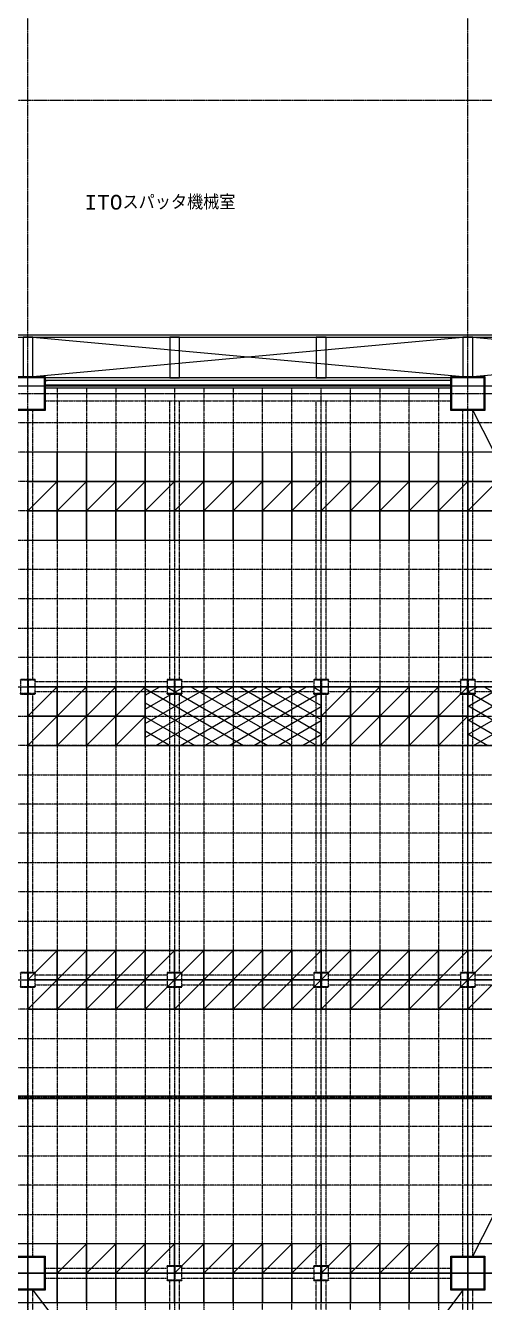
# Model space of a CAD drawing. Extents: x 73996 to 686888, y -9729 to 263202.
# Drawn here: x 300876 to 310266, y 198602 to 224733 of the extents above; entities that cross this region are included whole.
import ezdxf
from ezdxf.enums import TextEntityAlignment as Align

# ---------------------------------------------------------------- set-up
doc = ezdxf.new("R2010")
doc.units = 0
doc.header["$LTSCALE"] = 20
doc.linetypes.add('Data Center Layout_L20$0$CENTER', pattern=[2, 1.25, -0.25, 0.25, -0.25])
doc.linetypes.add('Data Center Layout_L20$0$DOTK1', pattern=[0.1, 0.05, -0.05])
for name, color, linetype, lineweight in [('Data Center Layout_L20$0$$ALDG', 252, 'Data Center Layout_L20$0$DOTK1', 0), ('Data Center Layout_L20$0$$ALDG-P', 252, 'Continuous', 0), ('Data Center Layout_L20$0$$AREA-RC', 252, 'Continuous', 0), ('Data Center Layout_L20$0$$OOBIKI', 252, 'Data Center Layout_L20$0$DOTK1', 0), ('Data Center Layout_L20$0$ARC', 252, 'Continuous', 0), ('Data Center Layout_L20$0$H-SIN', 252, 'Data Center Layout_L20$0$CENTER', 9), ('Data Center Layout_L20$0$HOJO1', 252, 'Continuous', 0)]:
    doc.layers.add(name, color=color, linetype=linetype, lineweight=lineweight)
doc.styles.add('Data Center Layout_L20$0$ATS', font='monotxt', dxfattribs={"bigfont": 'BIGFONT'})
pattern_1 = [(30, (275940.24, 28654.4), (-125, 216.50635), []), (330, (275940.24, 28654.4), (125, 216.50635), [])]

# ---------------------------------------------------------------- blocks, each defined once
blk = doc.blocks.new('Data Center Layout_L20$0$BLANK')
blk.add_lwpolyline([(0, 0), (600, 0), (600, 600), (0, 600)], close=True)
blk = doc.blocks.new('Data Center Layout_L20$0$45%-AL-G')
blk.add_line((600, 600), (0, 0))
blk.add_lwpolyline([(0, 0), (600, 0), (600, 600), (0, 600)], close=True)
blk = doc.blocks.new('Data Center Layout_L20$0$A$C80dc7663')
at = {"layer": 'Data Center Layout_L20$0$$ALDG-P', "linetype": 'Data Center Layout_L20$0$DOTK1'}
h = blk.add_hatch(dxfattribs=at)
h.set_pattern_fill('EXP', color=256, scale=100, style=0)
h.set_pattern_definition(pattern_1)
h.paths.add_polyline_path([(345340.24, 176845.59), (348940.24, 176845.59), (348940.24, 178045.59), (345340.24, 178045.59)])
h = blk.add_hatch(dxfattribs=at)
h.set_pattern_fill('EXP', color=256, scale=100, style=0)
h.set_pattern_definition(pattern_1)
h.paths.add_polyline_path([(351940.24, 176845.59), (355540.24, 176845.59), (355540.24, 178045.59), (351940.24, 178045.59)])
at = {"layer": 'Data Center Layout_L20$0$$ALDG'}
for p, q in [((343290.24, 184045.59), (351590.24, 184045.59)), ((343540.24, 184153.09), (343540.24, 148395.59)), ((344140.24, 184153.09), (344140.24, 148395.59)), ((344740.24, 184153.09), (344740.24, 148395.59)), ((345340.24, 184153.09), (345340.24, 148395.59)), ((345940.24, 184153.09), (345940.24, 148395.59)), ((346540.24, 184153.09), (346540.24, 148410.59)), ((347140.24, 184153.09), (347140.24, 148410.59)), ((347740.24, 148395.59), (347740.24, 184153.09)), ((348340.24, 148395.59), (348340.24, 184153.09)), ((348940.24, 148395.59), (348940.24, 184153.09)), ((349540.24, 148395.59), (349540.24, 184153.09)), ((350140.24, 184153.09), (350140.24, 148395.59)), ((350740.24, 148395.59), (350740.24, 184153.09)), ((351340.24, 184153.09), (351340.24, 148395.59)), ((372590.24, 183445.59), (334590.24, 183445.59)), ((342940.24, 183695.59), (342940.24, 166395.59)), ((351940.24, 166395.59), (351940.24, 183695.59)), ((372590.24, 182845.59), (334590.24, 182845.59)), ((490090.24, 182245.59), (334590.24, 182245.59)), ((490090.24, 181645.59), (339340.24, 181645.59)), ((339340.24, 181045.59), (490090.24, 181045.59)), ((490090.24, 180445.59), (339340.24, 180445.59)), ((531290.24, 179845.59), (334590.24, 179845.59)), ((334590.24, 179245.59), (531290.24, 179245.59)), ((531290.24, 178645.59), (334590.24, 178645.59)), ((334590.24, 178045.59), (531290.24, 178045.59)), ((334590.24, 177445.59), (531290.24, 177445.59)), ((531290.24, 176845.59), (334590.24, 176845.59)), ((334590.24, 176245.59), (531290.24, 176245.59)), ((531290.24, 175645.59), (334590.24, 175645.59)), ((531290.24, 175045.59), (334590.24, 175045.59)), ((334590.24, 174445.59), (531290.24, 174445.59)), ((531290.24, 173845.59), (334590.24, 173845.59)), ((334590.24, 173245.59), (531290.24, 173245.59)), ((334590.24, 172645.59), (531290.24, 172645.59)), ((334590.24, 172045.59), (531290.24, 172045.59)), ((531290.24, 171445.59), (334590.24, 171445.59)), ((334590.24, 170845.59), (531290.24, 170845.59)), ((531290.24, 170245.59), (334590.24, 170245.59)), ((334590.24, 169645.59), (531290.24, 169645.59)), ((531290.24, 169045.59), (334590.24, 169045.59)), ((334590.24, 168445.59), (531290.24, 168445.59)), ((531290.24, 167845.59), (334590.24, 167845.59)), ((334590.24, 167245.59), (531290.24, 167245.59)), ((531290.24, 166645.59), (334590.24, 166645.59)), ((343290.24, 166045.59), (351590.24, 166045.59)), ((342940.24, 165695.59), (342940.24, 148395.59)), ((351940.24, 148395.59), (351940.24, 165695.59))]:
    blk.add_line(p, q, dxfattribs=at)
at = {"layer": 'Data Center Layout_L20$0$$AREA-RC'}
for points in [[(334590.24, 182845.59), (334590.24, 184203.09), (372590.24, 184203.09), (372590.24, 182845.59), (342940.24, 182845.59), (342940.24, 181045.59), (387940.24, 181045.59), (387940.24, 182845.59), (379390.24, 182845.59), (379390.24, 184203.09), (396590.24, 184203.09), (396590.24, 183695.59), (396940.24, 183695.59), (396940.24, 182245.59), (393340.24, 182245.59), (393340.24, 178045.59), (396940.24, 178045.59), (396940.24, 166645.59), (336340.24, 166645.59), (336340.24, 178645.59), (339940.24, 178645.59), (339940.24, 182845.59)], [(342940.24, 176845.59), (387940.24, 176845.59), (387940.24, 178045.59), (342940.24, 178045.59)], [(342940.24, 171445.59), (387940.24, 171445.59), (387940.24, 172645.59), (342940.24, 172645.59)]]:
    blk.add_lwpolyline(points, close=True, dxfattribs=at)
at = {"layer": 'Data Center Layout_L20$0$$OOBIKI'}
for p, q in [((343290.24, 183895.59), (351590.24, 183895.59)), ((345840.24, 178195.59), (345840.24, 183895.59)), ((346040.24, 178195.59), (346040.24, 183895.59)), ((348840.24, 178195.59), (348840.24, 183895.59)), ((349040.24, 178195.59), (349040.24, 183895.59)), ((343040.24, 178195.59), (343040.24, 183695.59)), ((351840.24, 178195.59), (351840.24, 183695.59)), ((352040.24, 178195.59), (352040.24, 183695.59)), ((345790.24, 178145.59), (343090.24, 178145.59)), ((348790.24, 178145.59), (346090.24, 178145.59)), ((351790.24, 178145.59), (349090.24, 178145.59)), ((354790.24, 178145.59), (352090.24, 178145.59)), ((343040.24, 172195.59), (343040.24, 177895.59)), ((343090.24, 177945.59), (345790.24, 177945.59)), ((345840.24, 172195.59), (345840.24, 177895.59)), ((346040.24, 172195.59), (346040.24, 177895.59)), ((346090.24, 177945.59), (348790.24, 177945.59)), ((348840.24, 172195.59), (348840.24, 177895.59)), ((349040.24, 172195.59), (349040.24, 177895.59)), ((349090.24, 177945.59), (351790.24, 177945.59)), ((351840.24, 172195.59), (351840.24, 177895.59)), ((352040.24, 172195.59), (352040.24, 177895.59)), ((352090.24, 177945.59), (354790.24, 177945.59)), ((345790.24, 172145.59), (343090.24, 172145.59)), ((343090.24, 171945.59), (345790.24, 171945.59)), ((348790.24, 172145.59), (346090.24, 172145.59)), ((346090.24, 171945.59), (348790.24, 171945.59)), ((351790.24, 172145.59), (349090.24, 172145.59)), ((349090.24, 171945.59), (351790.24, 171945.59)), ((354790.24, 172145.59), (352090.24, 172145.59)), ((352090.24, 171945.59), (354790.24, 171945.59)), ((343040.24, 166395.59), (343040.24, 171895.59)), ((345840.24, 166195.59), (345840.24, 171895.59)), ((346040.24, 166195.59), (346040.24, 171895.59)), ((348840.24, 166195.59), (348840.24, 171895.59)), ((349040.24, 166195.59), (349040.24, 171895.59)), ((351840.24, 166395.59), (351840.24, 171895.59)), ((352040.24, 166395.59), (352040.24, 171895.59)), ((343290.24, 166145.59), (345790.24, 166145.59)), ((343290.24, 165945.59), (345790.24, 165945.59)), ((346090.24, 166145.59), (348790.24, 166145.59)), ((346090.24, 165945.59), (348790.24, 165945.59)), ((349090.24, 166145.59), (351590.24, 166145.59)), ((349090.24, 165945.59), (351590.24, 165945.59)), ((343040.24, 160195.59), (343040.24, 165695.59)), ((345840.24, 160195.59), (345840.24, 165895.59)), ((346040.24, 160195.59), (346040.24, 165895.59)), ((348840.24, 160195.59), (348840.24, 165895.59)), ((349040.24, 160195.59), (349040.24, 165895.59)), ((351840.24, 160195.59), (351840.24, 165695.59)), ((352040.24, 160195.59), (352040.24, 165695.59))]:
    blk.add_line(p, q, dxfattribs=at)
at = {"layer": 'Data Center Layout_L20$0$$OOBIKI', "linetype": 'Data Center Layout_L20$0$DOTK1'}
for points in [[(342790.24, 178195.59), (343090.24, 178195.59), (343090.24, 178180.59), (342945.24, 178180.59), (342945.24, 177910.59), (343090.24, 177910.59), (343090.24, 177895.59), (342790.24, 177895.59), (342790.24, 177910.59), (342935.24, 177910.59), (342935.24, 178180.59), (342790.24, 178180.59)], [(345790.24, 178195.59), (346090.24, 178195.59), (346090.24, 178180.59), (345945.24, 178180.59), (345945.24, 177910.59), (346090.24, 177910.59), (346090.24, 177895.59), (345790.24, 177895.59), (345790.24, 177910.59), (345935.24, 177910.59), (345935.24, 178180.59), (345790.24, 178180.59)], [(348790.24, 178195.59), (349090.24, 178195.59), (349090.24, 178180.59), (348945.24, 178180.59), (348945.24, 177910.59), (349090.24, 177910.59), (349090.24, 177895.59), (348790.24, 177895.59), (348790.24, 177910.59), (348935.24, 177910.59), (348935.24, 178180.59), (348790.24, 178180.59)], [(351790.24, 178195.59), (352090.24, 178195.59), (352090.24, 178180.59), (351945.24, 178180.59), (351945.24, 177910.59), (352090.24, 177910.59), (352090.24, 177895.59), (351790.24, 177895.59), (351790.24, 177910.59), (351935.24, 177910.59), (351935.24, 178180.59), (351790.24, 178180.59)], [(342790.24, 172195.59), (343090.24, 172195.59), (343090.24, 172180.59), (342945.24, 172180.59), (342945.24, 171910.59), (343090.24, 171910.59), (343090.24, 171895.59), (342790.24, 171895.59), (342790.24, 171910.59), (342935.24, 171910.59), (342935.24, 172180.59), (342790.24, 172180.59)], [(345790.24, 172195.59), (346090.24, 172195.59), (346090.24, 172180.59), (345945.24, 172180.59), (345945.24, 171910.59), (346090.24, 171910.59), (346090.24, 171895.59), (345790.24, 171895.59), (345790.24, 171910.59), (345935.24, 171910.59), (345935.24, 172180.59), (345790.24, 172180.59)], [(348790.24, 172195.59), (349090.24, 172195.59), (349090.24, 172180.59), (348945.24, 172180.59), (348945.24, 171910.59), (349090.24, 171910.59), (349090.24, 171895.59), (348790.24, 171895.59), (348790.24, 171910.59), (348935.24, 171910.59), (348935.24, 172180.59), (348790.24, 172180.59)], [(351790.24, 172195.59), (352090.24, 172195.59), (352090.24, 172180.59), (351945.24, 172180.59), (351945.24, 171910.59), (352090.24, 171910.59), (352090.24, 171895.59), (351790.24, 171895.59), (351790.24, 171910.59), (351935.24, 171910.59), (351935.24, 172180.59), (351790.24, 172180.59)], [(345790.24, 166195.59), (346090.24, 166195.59), (346090.24, 166180.59), (345945.24, 166180.59), (345945.24, 165910.59), (346090.24, 165910.59), (346090.24, 165895.59), (345790.24, 165895.59), (345790.24, 165910.59), (345935.24, 165910.59), (345935.24, 166180.59), (345790.24, 166180.59)], [(348790.24, 166195.59), (349090.24, 166195.59), (349090.24, 166180.59), (348945.24, 166180.59), (348945.24, 165910.59), (349090.24, 165910.59), (349090.24, 165895.59), (348790.24, 165895.59), (348790.24, 165910.59), (348935.24, 165910.59), (348935.24, 166180.59), (348790.24, 166180.59)]]:
    blk.add_lwpolyline(points, close=True, dxfattribs=at)
at = {"layer": 'Data Center Layout_L20$0$$OOBIKI'}
for points in [[(342790.24, 177895.59), (343090.24, 177895.59), (343090.24, 178195.59), (342790.24, 178195.59)], [(345790.24, 177895.59), (346090.24, 177895.59), (346090.24, 178195.59), (345790.24, 178195.59)], [(348790.24, 177895.59), (349090.24, 177895.59), (349090.24, 178195.59), (348790.24, 178195.59)], [(351790.24, 177895.59), (352090.24, 177895.59), (352090.24, 178195.59), (351790.24, 178195.59)], [(342790.24, 171895.59), (343090.24, 171895.59), (343090.24, 172195.59), (342790.24, 172195.59)], [(345790.24, 171895.59), (346090.24, 171895.59), (346090.24, 172195.59), (345790.24, 172195.59)], [(348790.24, 171895.59), (349090.24, 171895.59), (349090.24, 172195.59), (348790.24, 172195.59)], [(351790.24, 171895.59), (352090.24, 171895.59), (352090.24, 172195.59), (351790.24, 172195.59)], [(345790.24, 165895.59), (346090.24, 165895.59), (346090.24, 166195.59), (345790.24, 166195.59)], [(348790.24, 165895.59), (349090.24, 165895.59), (349090.24, 166195.59), (348790.24, 166195.59)]]:
    blk.add_lwpolyline(points, close=True, dxfattribs=at)
at = {"layer": 'Data Center Layout_L20$0$ARC'}
for p, q in [((336340.24, 185245.59), (370540.24, 185245.59)), ((336390.24, 185195.59), (370490.24, 185195.59)), ((343040.24, 185195.59), (351840.24, 184395.59)), ((343040.24, 184395.59), (351840.24, 185195.59)), ((352040.24, 184395.59), (360840.24, 185195.59)), ((352040.24, 185195.59), (360840.24, 184395.59)), ((351590.24, 184365.59), (343290.24, 184365.59)), ((351590.24, 184315.59), (343290.24, 184315.59)), ((351590.24, 184215.59), (343290.24, 184215.59)), ((351590.24, 184203.09), (343290.24, 184203.09)), ((351590.24, 184153.09), (343290.24, 184153.09)), ((339915.7, 169620.59), (391565.24, 169620.59)), ((339965.24, 169670.59), (391515.24, 169670.59))]:
    blk.add_line(p, q, dxfattribs=at)
for points in [[(342840.24, 184395.59), (343040.24, 184395.59), (343040.24, 185195.59), (342840.24, 185195.59)], [(345840.24, 184365.59), (346040.24, 184365.59), (346040.24, 185195.59), (345840.24, 185195.59)], [(348840.24, 184365.59), (349040.24, 184365.59), (349040.24, 185195.59), (348840.24, 185195.59)], [(351840.24, 184395.59), (352040.24, 184395.59), (352040.24, 185195.59), (351840.24, 185195.59)], [(342590.24, 183695.59), (342590.24, 184395.59), (343290.24, 184395.59), (343290.24, 183695.59)], [(342610.24, 183715.59), (342610.24, 184375.59), (343270.24, 184375.59), (343270.24, 183715.59)], [(351590.24, 183695.59), (351590.24, 184395.59), (352290.24, 184395.59), (352290.24, 183695.59)], [(351610.24, 183715.59), (351610.24, 184375.59), (352270.24, 184375.59), (352270.24, 183715.59)], [(345340.24, 176845.59), (348940.24, 176845.59), (348940.24, 178045.59), (345340.24, 178045.59)], [(351940.24, 176845.59), (355540.24, 176845.59), (355540.24, 178045.59), (351940.24, 178045.59)], [(342590.24, 165695.59), (342590.24, 166395.59), (343290.24, 166395.59), (343290.24, 165695.59)], [(342610.24, 165715.59), (342610.24, 166375.59), (343270.24, 166375.59), (343270.24, 165715.59)], [(351590.24, 165695.59), (351590.24, 166395.59), (352290.24, 166395.59), (352290.24, 165695.59)], [(351610.24, 165715.59), (351610.24, 166375.59), (352270.24, 166375.59), (352270.24, 165715.59)]]:
    blk.add_lwpolyline(points, close=True, dxfattribs=at)
for points in [[(343330.24, 184225.59), (343330.24, 184215.59), (343290.24, 184215.59), (343290.24, 184315.59), (343330.24, 184315.59), (343330.24, 184305.59)], [(351550.24, 184225.59), (351550.24, 184215.59), (351590.24, 184215.59), (351590.24, 184315.59), (351550.24, 184315.59), (351550.24, 184305.59)]]:
    blk.add_lwpolyline(points, dxfattribs=at)
at = {"layer": 'Data Center Layout_L20$0$H-SIN'}
for p, q in [((342940.24, 124521.53), (342940.24, 230045.59)), ((351940.24, 124521.53), (351940.24, 230045.59)), ((294307.41, 190045.59), (588940.24, 190045.59)), ((294307.41, 184045.59), (588940.24, 184045.59)), ((294307.41, 178045.59), (588940.24, 178045.59)), ((294307.41, 172045.59), (588940.24, 172045.59)), ((294307.41, 166045.59), (588940.24, 166045.59))]:
    blk.add_line(p, q, dxfattribs=at)
at = {"layer": 'Data Center Layout_L20$0$HOJO1'}
for p, q in [((352040.24, 183695.59), (360840.24, 166395.59)), ((352040.24, 166395.59), (360840.24, 183695.59)), ((343040.24, 165695.59), (351840.24, 154145.59)), ((351840.24, 165695.59), (343040.24, 154145.59))]:
    blk.add_line(p, q, dxfattribs=at)
at = {"layer": 'Data Center Layout_L20$0$$ALDG-P'}
for name, p in [('Data Center Layout_L20$0$BLANK', (342940.24, 182245.59)), ('Data Center Layout_L20$0$BLANK', (343540.24, 182245.59)), ('Data Center Layout_L20$0$BLANK', (344140.24, 182245.59)), ('Data Center Layout_L20$0$BLANK', (344740.24, 182245.59)), ('Data Center Layout_L20$0$BLANK', (345340.24, 182245.59)), ('Data Center Layout_L20$0$BLANK', (345940.24, 182245.59)), ('Data Center Layout_L20$0$BLANK', (346540.24, 182245.59)), ('Data Center Layout_L20$0$BLANK', (347140.24, 182245.59)), ('Data Center Layout_L20$0$BLANK', (347740.24, 182245.59)), ('Data Center Layout_L20$0$BLANK', (348340.24, 182245.59)), ('Data Center Layout_L20$0$BLANK', (348940.24, 182245.59)), ('Data Center Layout_L20$0$BLANK', (349540.24, 182245.59)), ('Data Center Layout_L20$0$BLANK', (350140.24, 182245.59)), ('Data Center Layout_L20$0$BLANK', (350740.24, 182245.59)), ('Data Center Layout_L20$0$BLANK', (351340.24, 182245.59)), ('Data Center Layout_L20$0$BLANK', (351940.24, 182245.59)), ('Data Center Layout_L20$0$45%-AL-G', (342940.24, 181645.59)), ('Data Center Layout_L20$0$45%-AL-G', (343540.24, 181645.59)), ('Data Center Layout_L20$0$45%-AL-G', (344140.24, 181645.59)), ('Data Center Layout_L20$0$45%-AL-G', (344740.24, 181645.59)), ('Data Center Layout_L20$0$45%-AL-G', (345340.24, 181645.59)), ('Data Center Layout_L20$0$45%-AL-G', (345940.24, 181645.59)), ('Data Center Layout_L20$0$45%-AL-G', (346540.24, 181645.59)), ('Data Center Layout_L20$0$45%-AL-G', (347140.24, 181645.59)), ('Data Center Layout_L20$0$45%-AL-G', (347740.24, 181645.59)), ('Data Center Layout_L20$0$45%-AL-G', (348340.24, 181645.59)), ('Data Center Layout_L20$0$45%-AL-G', (348940.24, 181645.59)), ('Data Center Layout_L20$0$45%-AL-G', (349540.24, 181645.59)), ('Data Center Layout_L20$0$45%-AL-G', (350140.24, 181645.59)), ('Data Center Layout_L20$0$45%-AL-G', (350740.24, 181645.59)), ('Data Center Layout_L20$0$45%-AL-G', (351340.24, 181645.59)), ('Data Center Layout_L20$0$45%-AL-G', (351940.24, 181645.59)), ('Data Center Layout_L20$0$BLANK', (342940.24, 181045.59)), ('Data Center Layout_L20$0$BLANK', (343540.24, 181045.59)), ('Data Center Layout_L20$0$BLANK', (344140.24, 181045.59)), ('Data Center Layout_L20$0$BLANK', (344740.24, 181045.59)), ('Data Center Layout_L20$0$BLANK', (345340.24, 181045.59)), ('Data Center Layout_L20$0$BLANK', (345940.24, 181045.59)), ('Data Center Layout_L20$0$BLANK', (346540.24, 181045.59)), ('Data Center Layout_L20$0$BLANK', (347140.24, 181045.59)), ('Data Center Layout_L20$0$BLANK', (347740.24, 181045.59)), ('Data Center Layout_L20$0$BLANK', (348340.24, 181045.59)), ('Data Center Layout_L20$0$BLANK', (348940.24, 181045.59)), ('Data Center Layout_L20$0$BLANK', (349540.24, 181045.59)), ('Data Center Layout_L20$0$BLANK', (350140.24, 181045.59)), ('Data Center Layout_L20$0$BLANK', (350740.24, 181045.59)), ('Data Center Layout_L20$0$BLANK', (351340.24, 181045.59)), ('Data Center Layout_L20$0$BLANK', (351940.24, 181045.59)), ('Data Center Layout_L20$0$45%-AL-G', (342940.24, 177445.59)), ('Data Center Layout_L20$0$45%-AL-G', (343540.24, 177445.59)), ('Data Center Layout_L20$0$45%-AL-G', (344140.24, 177445.59)), ('Data Center Layout_L20$0$45%-AL-G', (344740.24, 177445.59)), ('Data Center Layout_L20$0$45%-AL-G', (348940.24, 177445.59)), ('Data Center Layout_L20$0$45%-AL-G', (349540.24, 177445.59)), ('Data Center Layout_L20$0$45%-AL-G', (350140.24, 177445.59)), ('Data Center Layout_L20$0$45%-AL-G', (350740.24, 177445.59)), ('Data Center Layout_L20$0$45%-AL-G', (351340.24, 177445.59)), ('Data Center Layout_L20$0$45%-AL-G', (342940.24, 176845.59)), ('Data Center Layout_L20$0$45%-AL-G', (343540.24, 176845.59)), ('Data Center Layout_L20$0$45%-AL-G', (344140.24, 176845.59)), ('Data Center Layout_L20$0$45%-AL-G', (344740.24, 176845.59)), ('Data Center Layout_L20$0$45%-AL-G', (348940.24, 176845.59)), ('Data Center Layout_L20$0$45%-AL-G', (349540.24, 176845.59)), ('Data Center Layout_L20$0$45%-AL-G', (350140.24, 176845.59)), ('Data Center Layout_L20$0$45%-AL-G', (350740.24, 176845.59)), ('Data Center Layout_L20$0$45%-AL-G', (351340.24, 176845.59)), ('Data Center Layout_L20$0$45%-AL-G', (342940.24, 172045.59)), ('Data Center Layout_L20$0$45%-AL-G', (343540.24, 172045.59)), ('Data Center Layout_L20$0$45%-AL-G', (344140.24, 172045.59)), ('Data Center Layout_L20$0$45%-AL-G', (344740.24, 172045.59)), ('Data Center Layout_L20$0$45%-AL-G', (345340.24, 172045.59)), ('Data Center Layout_L20$0$45%-AL-G', (345940.24, 172045.59)), ('Data Center Layout_L20$0$45%-AL-G', (346540.24, 172045.59)), ('Data Center Layout_L20$0$45%-AL-G', (347140.24, 172045.59)), ('Data Center Layout_L20$0$45%-AL-G', (347740.24, 172045.59)), ('Data Center Layout_L20$0$45%-AL-G', (348340.24, 172045.59)), ('Data Center Layout_L20$0$45%-AL-G', (348940.24, 172045.59)), ('Data Center Layout_L20$0$45%-AL-G', (349540.24, 172045.59)), ('Data Center Layout_L20$0$45%-AL-G', (350140.24, 172045.59)), ('Data Center Layout_L20$0$45%-AL-G', (350740.24, 172045.59)), ('Data Center Layout_L20$0$45%-AL-G', (351340.24, 172045.59)), ('Data Center Layout_L20$0$45%-AL-G', (351940.24, 172045.59)), ('Data Center Layout_L20$0$45%-AL-G', (342940.24, 171445.59)), ('Data Center Layout_L20$0$45%-AL-G', (343540.24, 171445.59)), ('Data Center Layout_L20$0$45%-AL-G', (344140.24, 171445.59)), ('Data Center Layout_L20$0$45%-AL-G', (344740.24, 171445.59)), ('Data Center Layout_L20$0$45%-AL-G', (345340.24, 171445.59)), ('Data Center Layout_L20$0$45%-AL-G', (345940.24, 171445.59)), ('Data Center Layout_L20$0$45%-AL-G', (346540.24, 171445.59)), ('Data Center Layout_L20$0$45%-AL-G', (347140.24, 171445.59)), ('Data Center Layout_L20$0$45%-AL-G', (347740.24, 171445.59)), ('Data Center Layout_L20$0$45%-AL-G', (348340.24, 171445.59)), ('Data Center Layout_L20$0$45%-AL-G', (348940.24, 171445.59)), ('Data Center Layout_L20$0$45%-AL-G', (349540.24, 171445.59)), ('Data Center Layout_L20$0$45%-AL-G', (350140.24, 171445.59)), ('Data Center Layout_L20$0$45%-AL-G', (350740.24, 171445.59)), ('Data Center Layout_L20$0$45%-AL-G', (351340.24, 171445.59)), ('Data Center Layout_L20$0$45%-AL-G', (351940.24, 171445.59)), ('Data Center Layout_L20$0$BLANK', (342340.24, 166045.59)), ('Data Center Layout_L20$0$BLANK', (342940.24, 166045.59)), ('Data Center Layout_L20$0$45%-AL-G', (343540.24, 166045.59)), ('Data Center Layout_L20$0$45%-AL-G', (344140.24, 166045.59)), ('Data Center Layout_L20$0$45%-AL-G', (344740.24, 166045.59)), ('Data Center Layout_L20$0$45%-AL-G', (345340.24, 166045.59)), ('Data Center Layout_L20$0$45%-AL-G', (345940.24, 166045.59)), ('Data Center Layout_L20$0$45%-AL-G', (346540.24, 166045.59)), ('Data Center Layout_L20$0$45%-AL-G', (347140.24, 166045.59)), ('Data Center Layout_L20$0$45%-AL-G', (347740.24, 166045.59)), ('Data Center Layout_L20$0$45%-AL-G', (348340.24, 166045.59)), ('Data Center Layout_L20$0$45%-AL-G', (348940.24, 166045.59)), ('Data Center Layout_L20$0$45%-AL-G', (349540.24, 166045.59)), ('Data Center Layout_L20$0$45%-AL-G', (350140.24, 166045.59)), ('Data Center Layout_L20$0$45%-AL-G', (350740.24, 166045.59)), ('Data Center Layout_L20$0$BLANK', (351340.24, 166045.59)), ('Data Center Layout_L20$0$BLANK', (351940.24, 166045.59)), ('Data Center Layout_L20$0$BLANK', (342340.24, 165445.59)), ('Data Center Layout_L20$0$BLANK', (342940.24, 165445.59)), ('Data Center Layout_L20$0$BLANK', (343540.24, 165445.59)), ('Data Center Layout_L20$0$BLANK', (344140.24, 165445.59)), ('Data Center Layout_L20$0$BLANK', (344740.24, 165445.59)), ('Data Center Layout_L20$0$BLANK', (345340.24, 165445.59)), ('Data Center Layout_L20$0$BLANK', (345940.24, 165445.59)), ('Data Center Layout_L20$0$BLANK', (346540.24, 165445.59)), ('Data Center Layout_L20$0$BLANK', (347140.24, 165445.59)), ('Data Center Layout_L20$0$BLANK', (347740.24, 165445.59)), ('Data Center Layout_L20$0$BLANK', (348340.24, 165445.59)), ('Data Center Layout_L20$0$BLANK', (348940.24, 165445.59)), ('Data Center Layout_L20$0$BLANK', (349540.24, 165445.59)), ('Data Center Layout_L20$0$BLANK', (350140.24, 165445.59)), ('Data Center Layout_L20$0$BLANK', (350740.24, 165445.59)), ('Data Center Layout_L20$0$BLANK', (351340.24, 165445.59)), ('Data Center Layout_L20$0$BLANK', (351940.24, 165445.59))]:
    blk.add_blockref(name, p, dxfattribs=at)
at = {"layer": 'Data Center Layout_L20$0$ARC', "style": 'Data Center Layout_L20$0$ATS'}
blk.add_text('ITOスパッタ機械室', height=300, dxfattribs=at).set_placement((345640.24, 187960.34), align=Align.MIDDLE_CENTER)
blk = doc.blocks.new('Data Center Layout_L20')
blk.add_blockref('Data Center Layout_L20$0$A$C80dc7663', (-42015, 33157))

msp = doc.modelspace()

# ---------------------------------------------------------------- block references
msp.add_blockref('Data Center Layout_L20', (0, 0))

doc.saveas('drawing.dxf')
